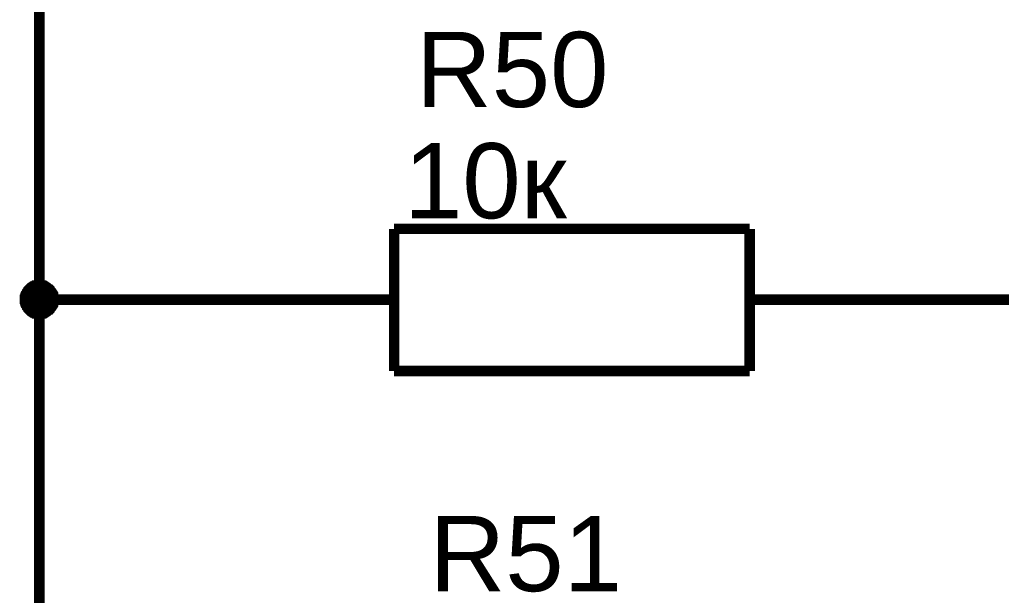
# Model space of a CAD drawing. Header units: millimetres. Extents: x 0 to 594, y 0 to 420.
# Drawn here: x 494.72 to 522.37, y 262.1 to 278.31 of the extents above; entities that cross this region are included whole.
import ezdxf

# ---------------------------------------------------------------- set-up
doc = ezdxf.new("R2010")
doc.units = ezdxf.units.MM
doc.layers.add('Sheet', color=255, linetype='Continuous')
doc.styles.get("Standard").update_dxf_attribs({"font": 'arial.ttf'})

msp = doc.modelspace()

# ---------------------------------------------------------------- linework, layer by layer
at = {"layer": 'Sheet', "color": 0}
for points, const_width in [([(500.277, 270.432), (495.282, 270.432), (495.282, 284.89)], 0.3), ([(515.284, 272.422), (505.273, 272.422)], 0.3), ([(505.273, 268.422), (505.273, 272.422)], 0.3), ([(515.284, 272.422), (515.284, 268.422)], 0.3), ([(494.774, 270.432), (494.774, 270.454), (494.774, 270.475), (494.774, 270.517), (494.774, 270.538), (494.795, 270.559), (494.795, 270.581), (494.795, 270.602), (494.817, 270.623), (494.817, 270.644), (494.838, 270.665), (494.838, 270.686), (494.859, 270.708), (494.88, 270.729), (494.88, 270.75), (494.901, 270.771), (494.922, 270.792), (494.944, 270.813), (494.944, 270.813), (494.965, 270.835), (494.986, 270.856), (495.007, 270.856), (495.028, 270.877), (495.049, 270.898), (495.071, 270.898), (495.092, 270.919), (495.134, 270.919), (495.155, 270.919), (495.176, 270.94), (495.198, 270.94), (495.219, 270.94), (495.261, 270.94), (495.282, 270.94)], 0.0991), ([(494.774, 270.432), (494.774, 270.454), (494.774, 270.475), (494.774, 270.517), (494.774, 270.538), (494.795, 270.559), (494.795, 270.581), (494.795, 270.602), (494.817, 270.623), (494.817, 270.644), (494.838, 270.665), (494.838, 270.686), (494.859, 270.708), (494.88, 270.729), (494.88, 270.75), (494.901, 270.771), (494.922, 270.792), (494.944, 270.813), (494.944, 270.813), (494.965, 270.835), (494.986, 270.856), (495.007, 270.856), (495.028, 270.877), (495.049, 270.898), (495.071, 270.898), (495.092, 270.919), (495.134, 270.919), (495.155, 270.919), (495.176, 270.94), (495.198, 270.94), (495.219, 270.94), (495.261, 270.94), (495.282, 270.94)], 0.0991), ([(494.774, 270.432), (494.774, 270.454), (494.774, 270.475), (494.774, 270.517), (494.774, 270.538), (494.795, 270.559), (494.795, 270.581), (494.795, 270.602), (494.817, 270.623), (494.817, 270.644), (494.838, 270.665), (494.838, 270.686), (494.859, 270.708), (494.88, 270.729), (494.88, 270.75), (494.901, 270.771), (494.922, 270.792), (494.944, 270.813), (494.944, 270.813), (494.965, 270.835), (494.986, 270.856), (495.007, 270.856), (495.028, 270.877), (495.049, 270.898), (495.071, 270.898), (495.092, 270.919), (495.134, 270.919), (495.155, 270.919), (495.176, 270.94), (495.198, 270.94), (495.219, 270.94), (495.261, 270.94), (495.282, 270.94)], 0.0991), ([(494.774, 270.432), (494.774, 270.454), (494.774, 270.475), (494.774, 270.517), (494.774, 270.538), (494.795, 270.559), (494.795, 270.581), (494.795, 270.602), (494.817, 270.623), (494.817, 270.644), (494.838, 270.665), (494.838, 270.686), (494.859, 270.708), (494.88, 270.729), (494.88, 270.75), (494.901, 270.771), (494.922, 270.792), (494.944, 270.813), (494.944, 270.813), (494.965, 270.835), (494.986, 270.856), (495.007, 270.856), (495.028, 270.877), (495.049, 270.898), (495.071, 270.898), (495.092, 270.919), (495.134, 270.919), (495.155, 270.919), (495.176, 270.94), (495.198, 270.94), (495.219, 270.94), (495.261, 270.94), (495.282, 270.94)], 0.0991), ([(494.774, 270.432), (494.774, 270.454), (494.774, 270.475), (494.774, 270.517), (494.774, 270.538), (494.795, 270.559), (494.795, 270.581), (494.795, 270.602), (494.817, 270.623), (494.817, 270.644), (494.838, 270.665), (494.838, 270.686), (494.859, 270.708), (494.88, 270.729), (494.88, 270.75), (494.901, 270.771), (494.922, 270.792), (494.944, 270.813), (494.944, 270.813), (494.965, 270.835), (494.986, 270.856), (495.007, 270.856), (495.028, 270.877), (495.049, 270.898), (495.071, 270.898), (495.092, 270.919), (495.134, 270.919), (495.155, 270.919), (495.176, 270.94), (495.198, 270.94), (495.219, 270.94), (495.261, 270.94), (495.282, 270.94)], 0.0991), ([(494.774, 270.432), (494.774, 270.454), (494.774, 270.475), (494.774, 270.517), (494.774, 270.538), (494.795, 270.559), (494.795, 270.581), (494.795, 270.602), (494.817, 270.623), (494.817, 270.644), (494.838, 270.665), (494.838, 270.686), (494.859, 270.708), (494.88, 270.729), (494.88, 270.75), (494.901, 270.771), (494.922, 270.792), (494.944, 270.813), (494.944, 270.813), (494.965, 270.835), (494.986, 270.856), (495.007, 270.856), (495.028, 270.877), (495.049, 270.898), (495.071, 270.898), (495.092, 270.919), (495.134, 270.919), (495.155, 270.919), (495.176, 270.94), (495.198, 270.94), (495.219, 270.94), (495.261, 270.94), (495.282, 270.94)], 0.0991), ([(494.774, 270.432), (494.774, 270.454), (494.774, 270.475), (494.774, 270.517), (494.774, 270.538), (494.795, 270.559), (494.795, 270.581), (494.795, 270.602), (494.817, 270.623), (494.817, 270.644), (494.838, 270.665), (494.838, 270.686), (494.859, 270.708), (494.88, 270.729), (494.88, 270.75), (494.901, 270.771), (494.922, 270.792), (494.944, 270.813), (494.944, 270.813), (494.965, 270.835), (494.986, 270.856), (495.007, 270.856), (495.028, 270.877), (495.049, 270.898), (495.071, 270.898), (495.092, 270.919), (495.134, 270.919), (495.155, 270.919), (495.176, 270.94), (495.198, 270.94), (495.219, 270.94), (495.261, 270.94), (495.282, 270.94)], 0.0991), ([(494.774, 270.432), (494.774, 270.454), (494.774, 270.475), (494.774, 270.517), (494.774, 270.538), (494.795, 270.559), (494.795, 270.581), (494.795, 270.602), (494.817, 270.623), (494.817, 270.644), (494.838, 270.665), (494.838, 270.686), (494.859, 270.708), (494.88, 270.729), (494.88, 270.75), (494.901, 270.771), (494.922, 270.792), (494.944, 270.813), (494.944, 270.813), (494.965, 270.835), (494.986, 270.856), (495.007, 270.856), (495.028, 270.877), (495.049, 270.898), (495.071, 270.898), (495.092, 270.919), (495.134, 270.919), (495.155, 270.919), (495.176, 270.94), (495.198, 270.94), (495.219, 270.94), (495.261, 270.94), (495.282, 270.94)], 0.0991), ([(495.282, 270.94), (495.282, 270.94)], 0.0991), ([(495.282, 270.94), (495.303, 270.94), (495.325, 270.94), (495.367, 270.94), (495.388, 270.94), (495.409, 270.919), (495.43, 270.919), (495.452, 270.919), (495.473, 270.898), (495.494, 270.898), (495.515, 270.877), (495.536, 270.856), (495.557, 270.856), (495.579, 270.835), (495.6, 270.813), (495.621, 270.813), (495.642, 270.792), (495.663, 270.771), (495.663, 270.75), (495.684, 270.729), (495.706, 270.708), (495.706, 270.686), (495.727, 270.665), (495.748, 270.644), (495.748, 270.623), (495.769, 270.602), (495.769, 270.581), (495.769, 270.559), (495.79, 270.538), (495.79, 270.517), (495.79, 270.475), (495.79, 270.454), (495.79, 270.432)], 0.0991), ([(495.282, 270.94), (495.282, 270.94)], 0.0991), ([(495.282, 270.94), (495.303, 270.94), (495.325, 270.94), (495.367, 270.94), (495.388, 270.94), (495.409, 270.919), (495.43, 270.919), (495.452, 270.919), (495.473, 270.898), (495.494, 270.898), (495.515, 270.877), (495.536, 270.856), (495.557, 270.856), (495.579, 270.835), (495.6, 270.813), (495.621, 270.813), (495.642, 270.792), (495.663, 270.771), (495.663, 270.75), (495.684, 270.729), (495.706, 270.708), (495.706, 270.686), (495.727, 270.665), (495.748, 270.644), (495.748, 270.623), (495.769, 270.602), (495.769, 270.581), (495.769, 270.559), (495.79, 270.538), (495.79, 270.517), (495.79, 270.475), (495.79, 270.454), (495.79, 270.432)], 0.0991), ([(495.282, 270.94), (495.282, 270.94)], 0.0991), ([(495.282, 270.94), (495.303, 270.94), (495.325, 270.94), (495.367, 270.94), (495.388, 270.94), (495.409, 270.919), (495.43, 270.919), (495.452, 270.919), (495.473, 270.898), (495.494, 270.898), (495.515, 270.877), (495.536, 270.856), (495.557, 270.856), (495.579, 270.835), (495.6, 270.813), (495.621, 270.813), (495.642, 270.792), (495.663, 270.771), (495.663, 270.75), (495.684, 270.729), (495.706, 270.708), (495.706, 270.686), (495.727, 270.665), (495.748, 270.644), (495.748, 270.623), (495.769, 270.602), (495.769, 270.581), (495.769, 270.559), (495.79, 270.538), (495.79, 270.517), (495.79, 270.475), (495.79, 270.454), (495.79, 270.432)], 0.0991), ([(495.282, 270.94), (495.282, 270.94)], 0.0991), ([(495.282, 270.94), (495.303, 270.94), (495.325, 270.94), (495.367, 270.94), (495.388, 270.94), (495.409, 270.919), (495.43, 270.919), (495.452, 270.919), (495.473, 270.898), (495.494, 270.898), (495.515, 270.877), (495.536, 270.856), (495.557, 270.856), (495.579, 270.835), (495.6, 270.813), (495.621, 270.813), (495.642, 270.792), (495.663, 270.771), (495.663, 270.75), (495.684, 270.729), (495.706, 270.708), (495.706, 270.686), (495.727, 270.665), (495.748, 270.644), (495.748, 270.623), (495.769, 270.602), (495.769, 270.581), (495.769, 270.559), (495.79, 270.538), (495.79, 270.517), (495.79, 270.475), (495.79, 270.454), (495.79, 270.432)], 0.0991), ([(495.282, 270.94), (495.282, 270.94)], 0.0991), ([(495.282, 270.94), (495.303, 270.94), (495.325, 270.94), (495.367, 270.94), (495.388, 270.94), (495.409, 270.919), (495.43, 270.919), (495.452, 270.919), (495.473, 270.898), (495.494, 270.898), (495.515, 270.877), (495.536, 270.856), (495.557, 270.856), (495.579, 270.835), (495.6, 270.813), (495.621, 270.813), (495.642, 270.792), (495.663, 270.771), (495.663, 270.75), (495.684, 270.729), (495.706, 270.708), (495.706, 270.686), (495.727, 270.665), (495.748, 270.644), (495.748, 270.623), (495.769, 270.602), (495.769, 270.581), (495.769, 270.559), (495.79, 270.538), (495.79, 270.517), (495.79, 270.475), (495.79, 270.454), (495.79, 270.432)], 0.0991), ([(495.282, 270.94), (495.282, 270.94)], 0.0991), ([(495.282, 270.94), (495.303, 270.94), (495.325, 270.94), (495.367, 270.94), (495.388, 270.94), (495.409, 270.919), (495.43, 270.919), (495.452, 270.919), (495.473, 270.898), (495.494, 270.898), (495.515, 270.877), (495.536, 270.856), (495.557, 270.856), (495.579, 270.835), (495.6, 270.813), (495.621, 270.813), (495.642, 270.792), (495.663, 270.771), (495.663, 270.75), (495.684, 270.729), (495.706, 270.708), (495.706, 270.686), (495.727, 270.665), (495.748, 270.644), (495.748, 270.623), (495.769, 270.602), (495.769, 270.581), (495.769, 270.559), (495.79, 270.538), (495.79, 270.517), (495.79, 270.475), (495.79, 270.454), (495.79, 270.432)], 0.0991), ([(495.282, 270.94), (495.282, 270.94)], 0.0991), ([(495.282, 270.94), (495.303, 270.94), (495.325, 270.94), (495.367, 270.94), (495.388, 270.94), (495.409, 270.919), (495.43, 270.919), (495.452, 270.919), (495.473, 270.898), (495.494, 270.898), (495.515, 270.877), (495.536, 270.856), (495.557, 270.856), (495.579, 270.835), (495.6, 270.813), (495.621, 270.813), (495.642, 270.792), (495.663, 270.771), (495.663, 270.75), (495.684, 270.729), (495.706, 270.708), (495.706, 270.686), (495.727, 270.665), (495.748, 270.644), (495.748, 270.623), (495.769, 270.602), (495.769, 270.581), (495.769, 270.559), (495.79, 270.538), (495.79, 270.517), (495.79, 270.475), (495.79, 270.454), (495.79, 270.432)], 0.0991), ([(495.282, 270.94), (495.282, 270.94)], 0.0991), ([(495.282, 270.94), (495.303, 270.94), (495.325, 270.94), (495.367, 270.94), (495.388, 270.94), (495.409, 270.919), (495.43, 270.919), (495.452, 270.919), (495.473, 270.898), (495.494, 270.898), (495.515, 270.877), (495.536, 270.856), (495.557, 270.856), (495.579, 270.835), (495.6, 270.813), (495.621, 270.813), (495.642, 270.792), (495.663, 270.771), (495.663, 270.75), (495.684, 270.729), (495.706, 270.708), (495.706, 270.686), (495.727, 270.665), (495.748, 270.644), (495.748, 270.623), (495.769, 270.602), (495.769, 270.581), (495.769, 270.559), (495.79, 270.538), (495.79, 270.517), (495.79, 270.475), (495.79, 270.454), (495.79, 270.432)], 0.0991), ([(495.282, 269.924), (495.261, 269.924), (495.219, 269.924), (495.198, 269.924), (495.176, 269.924), (495.155, 269.946), (495.134, 269.946), (495.092, 269.946), (495.071, 269.967), (495.049, 269.967), (495.028, 269.988), (495.007, 270.009), (494.986, 270.009), (494.965, 270.03), (494.944, 270.051), (494.944, 270.051), (494.922, 270.073), (494.901, 270.094), (494.88, 270.115), (494.88, 270.136), (494.859, 270.157), (494.838, 270.178), (494.838, 270.2), (494.817, 270.221), (494.817, 270.242), (494.795, 270.263), (494.795, 270.284), (494.795, 270.305), (494.774, 270.327), (494.774, 270.348), (494.774, 270.39), (494.774, 270.411), (494.774, 270.432)], 0.0991), ([(494.774, 270.432), (494.774, 270.432)], 0.0991), ([(495.282, 269.924), (495.261, 269.924), (495.219, 269.924), (495.198, 269.924), (495.176, 269.924), (495.155, 269.946), (495.134, 269.946), (495.092, 269.946), (495.071, 269.967), (495.049, 269.967), (495.028, 269.988), (495.007, 270.009), (494.986, 270.009), (494.965, 270.03), (494.944, 270.051), (494.944, 270.051), (494.922, 270.073), (494.901, 270.094), (494.88, 270.115), (494.88, 270.136), (494.859, 270.157), (494.838, 270.178), (494.838, 270.2), (494.817, 270.221), (494.817, 270.242), (494.795, 270.263), (494.795, 270.284), (494.795, 270.305), (494.774, 270.327), (494.774, 270.348), (494.774, 270.39), (494.774, 270.411), (494.774, 270.432)], 0.0991), ([(494.774, 270.432), (494.774, 270.432)], 0.0991), ([(495.282, 269.924), (495.261, 269.924), (495.219, 269.924), (495.198, 269.924), (495.176, 269.924), (495.155, 269.946), (495.134, 269.946), (495.092, 269.946), (495.071, 269.967), (495.049, 269.967), (495.028, 269.988), (495.007, 270.009), (494.986, 270.009), (494.965, 270.03), (494.944, 270.051), (494.944, 270.051), (494.922, 270.073), (494.901, 270.094), (494.88, 270.115), (494.88, 270.136), (494.859, 270.157), (494.838, 270.178), (494.838, 270.2), (494.817, 270.221), (494.817, 270.242), (494.795, 270.263), (494.795, 270.284), (494.795, 270.305), (494.774, 270.327), (494.774, 270.348), (494.774, 270.39), (494.774, 270.411), (494.774, 270.432)], 0.0991), ([(494.774, 270.432), (494.774, 270.432)], 0.0991), ([(495.282, 269.924), (495.261, 269.924), (495.219, 269.924), (495.198, 269.924), (495.176, 269.924), (495.155, 269.946), (495.134, 269.946), (495.092, 269.946), (495.071, 269.967), (495.049, 269.967), (495.028, 269.988), (495.007, 270.009), (494.986, 270.009), (494.965, 270.03), (494.944, 270.051), (494.944, 270.051), (494.922, 270.073), (494.901, 270.094), (494.88, 270.115), (494.88, 270.136), (494.859, 270.157), (494.838, 270.178), (494.838, 270.2), (494.817, 270.221), (494.817, 270.242), (494.795, 270.263), (494.795, 270.284), (494.795, 270.305), (494.774, 270.327), (494.774, 270.348), (494.774, 270.39), (494.774, 270.411), (494.774, 270.432)], 0.0991), ([(494.774, 270.432), (494.774, 270.432)], 0.0991), ([(495.282, 269.924), (495.261, 269.924), (495.219, 269.924), (495.198, 269.924), (495.176, 269.924), (495.155, 269.946), (495.134, 269.946), (495.092, 269.946), (495.071, 269.967), (495.049, 269.967), (495.028, 269.988), (495.007, 270.009), (494.986, 270.009), (494.965, 270.03), (494.944, 270.051), (494.944, 270.051), (494.922, 270.073), (494.901, 270.094), (494.88, 270.115), (494.88, 270.136), (494.859, 270.157), (494.838, 270.178), (494.838, 270.2), (494.817, 270.221), (494.817, 270.242), (494.795, 270.263), (494.795, 270.284), (494.795, 270.305), (494.774, 270.327), (494.774, 270.348), (494.774, 270.39), (494.774, 270.411), (494.774, 270.432)], 0.0991), ([(494.774, 270.432), (494.774, 270.432)], 0.0991), ([(495.282, 269.924), (495.261, 269.924), (495.219, 269.924), (495.198, 269.924), (495.176, 269.924), (495.155, 269.946), (495.134, 269.946), (495.092, 269.946), (495.071, 269.967), (495.049, 269.967), (495.028, 269.988), (495.007, 270.009), (494.986, 270.009), (494.965, 270.03), (494.944, 270.051), (494.944, 270.051), (494.922, 270.073), (494.901, 270.094), (494.88, 270.115), (494.88, 270.136), (494.859, 270.157), (494.838, 270.178), (494.838, 270.2), (494.817, 270.221), (494.817, 270.242), (494.795, 270.263), (494.795, 270.284), (494.795, 270.305), (494.774, 270.327), (494.774, 270.348), (494.774, 270.39), (494.774, 270.411), (494.774, 270.432)], 0.0991), ([(494.774, 270.432), (494.774, 270.432)], 0.0991), ([(495.282, 269.924), (495.261, 269.924), (495.219, 269.924), (495.198, 269.924), (495.176, 269.924), (495.155, 269.946), (495.134, 269.946), (495.092, 269.946), (495.071, 269.967), (495.049, 269.967), (495.028, 269.988), (495.007, 270.009), (494.986, 270.009), (494.965, 270.03), (494.944, 270.051), (494.944, 270.051), (494.922, 270.073), (494.901, 270.094), (494.88, 270.115), (494.88, 270.136), (494.859, 270.157), (494.838, 270.178), (494.838, 270.2), (494.817, 270.221), (494.817, 270.242), (494.795, 270.263), (494.795, 270.284), (494.795, 270.305), (494.774, 270.327), (494.774, 270.348), (494.774, 270.39), (494.774, 270.411), (494.774, 270.432)], 0.0991), ([(494.774, 270.432), (494.774, 270.432)], 0.0991), ([(495.282, 269.924), (495.261, 269.924), (495.219, 269.924), (495.198, 269.924), (495.176, 269.924), (495.155, 269.946), (495.134, 269.946), (495.092, 269.946), (495.071, 269.967), (495.049, 269.967), (495.028, 269.988), (495.007, 270.009), (494.986, 270.009), (494.965, 270.03), (494.944, 270.051), (494.944, 270.051), (494.922, 270.073), (494.901, 270.094), (494.88, 270.115), (494.88, 270.136), (494.859, 270.157), (494.838, 270.178), (494.838, 270.2), (494.817, 270.221), (494.817, 270.242), (494.795, 270.263), (494.795, 270.284), (494.795, 270.305), (494.774, 270.327), (494.774, 270.348), (494.774, 270.39), (494.774, 270.411), (494.774, 270.432)], 0.0991), ([(494.774, 270.432), (494.774, 270.432)], 0.0991), ([(500.277, 243.423), (495.282, 243.423), (495.282, 256.885), (495.282, 270.432)], 0.3), ([(495.79, 270.432), (495.79, 270.411), (495.79, 270.39), (495.79, 270.348), (495.79, 270.327), (495.769, 270.305), (495.769, 270.284), (495.769, 270.263), (495.748, 270.242), (495.748, 270.221), (495.727, 270.2), (495.706, 270.178), (495.706, 270.157), (495.684, 270.136), (495.663, 270.115), (495.663, 270.094), (495.642, 270.073), (495.621, 270.051), (495.6, 270.051), (495.579, 270.03), (495.557, 270.009), (495.536, 270.009), (495.515, 269.988), (495.494, 269.967), (495.473, 269.967), (495.452, 269.946), (495.43, 269.946), (495.409, 269.946), (495.388, 269.924), (495.367, 269.924), (495.325, 269.924), (495.303, 269.924), (495.282, 269.924)], 0.0991), ([(495.79, 270.432), (495.79, 270.411), (495.79, 270.39), (495.79, 270.348), (495.79, 270.327), (495.769, 270.305), (495.769, 270.284), (495.769, 270.263), (495.748, 270.242), (495.748, 270.221), (495.727, 270.2), (495.706, 270.178), (495.706, 270.157), (495.684, 270.136), (495.663, 270.115), (495.663, 270.094), (495.642, 270.073), (495.621, 270.051), (495.6, 270.051), (495.579, 270.03), (495.557, 270.009), (495.536, 270.009), (495.515, 269.988), (495.494, 269.967), (495.473, 269.967), (495.452, 269.946), (495.43, 269.946), (495.409, 269.946), (495.388, 269.924), (495.367, 269.924), (495.325, 269.924), (495.303, 269.924), (495.282, 269.924)], 0.0991), ([(495.79, 270.432), (495.79, 270.411), (495.79, 270.39), (495.79, 270.348), (495.79, 270.327), (495.769, 270.305), (495.769, 270.284), (495.769, 270.263), (495.748, 270.242), (495.748, 270.221), (495.727, 270.2), (495.706, 270.178), (495.706, 270.157), (495.684, 270.136), (495.663, 270.115), (495.663, 270.094), (495.642, 270.073), (495.621, 270.051), (495.6, 270.051), (495.579, 270.03), (495.557, 270.009), (495.536, 270.009), (495.515, 269.988), (495.494, 269.967), (495.473, 269.967), (495.452, 269.946), (495.43, 269.946), (495.409, 269.946), (495.388, 269.924), (495.367, 269.924), (495.325, 269.924), (495.303, 269.924), (495.282, 269.924)], 0.0991), ([(495.79, 270.432), (495.79, 270.411), (495.79, 270.39), (495.79, 270.348), (495.79, 270.327), (495.769, 270.305), (495.769, 270.284), (495.769, 270.263), (495.748, 270.242), (495.748, 270.221), (495.727, 270.2), (495.706, 270.178), (495.706, 270.157), (495.684, 270.136), (495.663, 270.115), (495.663, 270.094), (495.642, 270.073), (495.621, 270.051), (495.6, 270.051), (495.579, 270.03), (495.557, 270.009), (495.536, 270.009), (495.515, 269.988), (495.494, 269.967), (495.473, 269.967), (495.452, 269.946), (495.43, 269.946), (495.409, 269.946), (495.388, 269.924), (495.367, 269.924), (495.325, 269.924), (495.303, 269.924), (495.282, 269.924)], 0.0991), ([(495.79, 270.432), (495.79, 270.411), (495.79, 270.39), (495.79, 270.348), (495.79, 270.327), (495.769, 270.305), (495.769, 270.284), (495.769, 270.263), (495.748, 270.242), (495.748, 270.221), (495.727, 270.2), (495.706, 270.178), (495.706, 270.157), (495.684, 270.136), (495.663, 270.115), (495.663, 270.094), (495.642, 270.073), (495.621, 270.051), (495.6, 270.051), (495.579, 270.03), (495.557, 270.009), (495.536, 270.009), (495.515, 269.988), (495.494, 269.967), (495.473, 269.967), (495.452, 269.946), (495.43, 269.946), (495.409, 269.946), (495.388, 269.924), (495.367, 269.924), (495.325, 269.924), (495.303, 269.924), (495.282, 269.924)], 0.0991), ([(495.79, 270.432), (495.79, 270.411), (495.79, 270.39), (495.79, 270.348), (495.79, 270.327), (495.769, 270.305), (495.769, 270.284), (495.769, 270.263), (495.748, 270.242), (495.748, 270.221), (495.727, 270.2), (495.706, 270.178), (495.706, 270.157), (495.684, 270.136), (495.663, 270.115), (495.663, 270.094), (495.642, 270.073), (495.621, 270.051), (495.6, 270.051), (495.579, 270.03), (495.557, 270.009), (495.536, 270.009), (495.515, 269.988), (495.494, 269.967), (495.473, 269.967), (495.452, 269.946), (495.43, 269.946), (495.409, 269.946), (495.388, 269.924), (495.367, 269.924), (495.325, 269.924), (495.303, 269.924), (495.282, 269.924)], 0.0991), ([(495.79, 270.432), (495.79, 270.411), (495.79, 270.39), (495.79, 270.348), (495.79, 270.327), (495.769, 270.305), (495.769, 270.284), (495.769, 270.263), (495.748, 270.242), (495.748, 270.221), (495.727, 270.2), (495.706, 270.178), (495.706, 270.157), (495.684, 270.136), (495.663, 270.115), (495.663, 270.094), (495.642, 270.073), (495.621, 270.051), (495.6, 270.051), (495.579, 270.03), (495.557, 270.009), (495.536, 270.009), (495.515, 269.988), (495.494, 269.967), (495.473, 269.967), (495.452, 269.946), (495.43, 269.946), (495.409, 269.946), (495.388, 269.924), (495.367, 269.924), (495.325, 269.924), (495.303, 269.924), (495.282, 269.924)], 0.0991), ([(495.79, 270.432), (495.79, 270.411), (495.79, 270.39), (495.79, 270.348), (495.79, 270.327), (495.769, 270.305), (495.769, 270.284), (495.769, 270.263), (495.748, 270.242), (495.748, 270.221), (495.727, 270.2), (495.706, 270.178), (495.706, 270.157), (495.684, 270.136), (495.663, 270.115), (495.663, 270.094), (495.642, 270.073), (495.621, 270.051), (495.6, 270.051), (495.579, 270.03), (495.557, 270.009), (495.536, 270.009), (495.515, 269.988), (495.494, 269.967), (495.473, 269.967), (495.452, 269.946), (495.43, 269.946), (495.409, 269.946), (495.388, 269.924), (495.367, 269.924), (495.325, 269.924), (495.303, 269.924), (495.282, 269.924)], 0.0991), ([(495.79, 270.432), (495.79, 270.432), (495.79, 270.432), (495.79, 270.432), (495.79, 270.432), (495.79, 270.432), (495.79, 270.432), (495.79, 270.432), (495.79, 270.432), (495.79, 270.432), (495.79, 270.432), (495.79, 270.432), (495.79, 270.432), (495.79, 270.432), (495.79, 270.432), (495.79, 270.432), (495.79, 270.432), (495.79, 270.432), (495.79, 270.432), (495.79, 270.432), (495.79, 270.432), (495.79, 270.432), (495.79, 270.432), (495.79, 270.432), (495.79, 270.432), (495.79, 270.432), (495.79, 270.432), (495.79, 270.432), (495.79, 270.432), (495.79, 270.432), (495.79, 270.432), (495.79, 270.432), (495.79, 270.432)], 0.0991), ([(495.79, 270.432), (495.79, 270.432)], 0.0991), ([(495.79, 270.432), (495.79, 270.432), (495.79, 270.432), (495.79, 270.432), (495.79, 270.432), (495.79, 270.432), (495.79, 270.432), (495.79, 270.432), (495.79, 270.432), (495.79, 270.432), (495.79, 270.432), (495.79, 270.432), (495.79, 270.432), (495.79, 270.432), (495.79, 270.432), (495.79, 270.432), (495.79, 270.432), (495.79, 270.432), (495.79, 270.432), (495.79, 270.432), (495.79, 270.432), (495.79, 270.432), (495.79, 270.432), (495.79, 270.432), (495.79, 270.432), (495.79, 270.432), (495.79, 270.432), (495.79, 270.432), (495.79, 270.432), (495.79, 270.432), (495.79, 270.432), (495.79, 270.432), (495.79, 270.432)], 0.0991), ([(495.79, 270.432), (495.79, 270.432)], 0.0991), ([(495.79, 270.432), (495.79, 270.432), (495.79, 270.432), (495.79, 270.432), (495.79, 270.432), (495.79, 270.432), (495.79, 270.432), (495.79, 270.432), (495.79, 270.432), (495.79, 270.432), (495.79, 270.432), (495.79, 270.432), (495.79, 270.432), (495.79, 270.432), (495.79, 270.432), (495.79, 270.432), (495.79, 270.432), (495.79, 270.432), (495.79, 270.432), (495.79, 270.432), (495.79, 270.432), (495.79, 270.432), (495.79, 270.432), (495.79, 270.432), (495.79, 270.432), (495.79, 270.432), (495.79, 270.432), (495.79, 270.432), (495.79, 270.432), (495.79, 270.432), (495.79, 270.432), (495.79, 270.432), (495.79, 270.432)], 0.0991), ([(495.79, 270.432), (495.79, 270.432)], 0.0991), ([(495.79, 270.432), (495.79, 270.432), (495.79, 270.432), (495.79, 270.432), (495.79, 270.432), (495.79, 270.432), (495.79, 270.432), (495.79, 270.432), (495.79, 270.432), (495.79, 270.432), (495.79, 270.432), (495.79, 270.432), (495.79, 270.432), (495.79, 270.432), (495.79, 270.432), (495.79, 270.432), (495.79, 270.432), (495.79, 270.432), (495.79, 270.432), (495.79, 270.432), (495.79, 270.432), (495.79, 270.432), (495.79, 270.432), (495.79, 270.432), (495.79, 270.432), (495.79, 270.432), (495.79, 270.432), (495.79, 270.432), (495.79, 270.432), (495.79, 270.432), (495.79, 270.432), (495.79, 270.432), (495.79, 270.432)], 0.0991), ([(495.79, 270.432), (495.79, 270.432)], 0.0991), ([(495.79, 270.432), (495.79, 270.432), (495.79, 270.432), (495.79, 270.432), (495.79, 270.432), (495.79, 270.432), (495.79, 270.432), (495.79, 270.432), (495.79, 270.432), (495.79, 270.432), (495.79, 270.432), (495.79, 270.432), (495.79, 270.432), (495.79, 270.432), (495.79, 270.432), (495.79, 270.432), (495.79, 270.432), (495.79, 270.432), (495.79, 270.432), (495.79, 270.432), (495.79, 270.432), (495.79, 270.432), (495.79, 270.432), (495.79, 270.432), (495.79, 270.432), (495.79, 270.432), (495.79, 270.432), (495.79, 270.432), (495.79, 270.432), (495.79, 270.432), (495.79, 270.432), (495.79, 270.432), (495.79, 270.432)], 0.0991), ([(495.79, 270.432), (495.79, 270.432)], 0.0991), ([(495.79, 270.432), (495.79, 270.432), (495.79, 270.432), (495.79, 270.432), (495.79, 270.432), (495.79, 270.432), (495.79, 270.432), (495.79, 270.432), (495.79, 270.432), (495.79, 270.432), (495.79, 270.432), (495.79, 270.432), (495.79, 270.432), (495.79, 270.432), (495.79, 270.432), (495.79, 270.432), (495.79, 270.432), (495.79, 270.432), (495.79, 270.432), (495.79, 270.432), (495.79, 270.432), (495.79, 270.432), (495.79, 270.432), (495.79, 270.432), (495.79, 270.432), (495.79, 270.432), (495.79, 270.432), (495.79, 270.432), (495.79, 270.432), (495.79, 270.432), (495.79, 270.432), (495.79, 270.432), (495.79, 270.432)], 0.0991), ([(495.79, 270.432), (495.79, 270.432)], 0.0991), ([(495.79, 270.432), (495.79, 270.432), (495.79, 270.432), (495.79, 270.432), (495.79, 270.432), (495.79, 270.432), (495.79, 270.432), (495.79, 270.432), (495.79, 270.432), (495.79, 270.432), (495.79, 270.432), (495.79, 270.432), (495.79, 270.432), (495.79, 270.432), (495.79, 270.432), (495.79, 270.432), (495.79, 270.432), (495.79, 270.432), (495.79, 270.432), (495.79, 270.432), (495.79, 270.432), (495.79, 270.432), (495.79, 270.432), (495.79, 270.432), (495.79, 270.432), (495.79, 270.432), (495.79, 270.432), (495.79, 270.432), (495.79, 270.432), (495.79, 270.432), (495.79, 270.432), (495.79, 270.432), (495.79, 270.432)], 0.0991), ([(495.79, 270.432), (495.79, 270.432)], 0.0991), ([(495.79, 270.432), (495.79, 270.432), (495.79, 270.432), (495.79, 270.432), (495.79, 270.432), (495.79, 270.432), (495.79, 270.432), (495.79, 270.432), (495.79, 270.432), (495.79, 270.432), (495.79, 270.432), (495.79, 270.432), (495.79, 270.432), (495.79, 270.432), (495.79, 270.432), (495.79, 270.432), (495.79, 270.432), (495.79, 270.432), (495.79, 270.432), (495.79, 270.432), (495.79, 270.432), (495.79, 270.432), (495.79, 270.432), (495.79, 270.432), (495.79, 270.432), (495.79, 270.432), (495.79, 270.432), (495.79, 270.432), (495.79, 270.432), (495.79, 270.432), (495.79, 270.432), (495.79, 270.432), (495.79, 270.432)], 0.0991), ([(495.79, 270.432), (495.79, 270.432)], 0.0991), ([(500.277, 270.432), (505.273, 270.432)], 0.3), ([(505.273, 270.432), (500.277, 270.432)], 0.3), ([(515.284, 270.432), (520.279, 270.432)], 0.3), ([(515.284, 270.432), (520.279, 270.432)], 0.3), ([(520.279, 270.432), (537.275, 270.432)], 0.3), ([(505.273, 268.422), (515.284, 268.422)], 0.3)]:
    msp.add_lwpolyline(points, dxfattribs=dict(at, const_width=const_width))
at = {"layer": 'Sheet', "color": 0, "const_width": 0.508}
msp.add_lwpolyline([(495.025, 270.44, 1), (495.533, 270.44, 1)], format="xyb", close=True, dxfattribs=at)

# ---------------------------------------------------------------- texts
at = {"layer": 'Sheet', "color": 0}
for s, p in [('R50', (505.886, 275.851)), ('10к', (505.548, 272.718)), ('R51', (506.267, 262.22))]:
    msp.add_text(s, height=2.1167, dxfattribs=at).set_placement(p)

doc.saveas('drawing.dxf')
